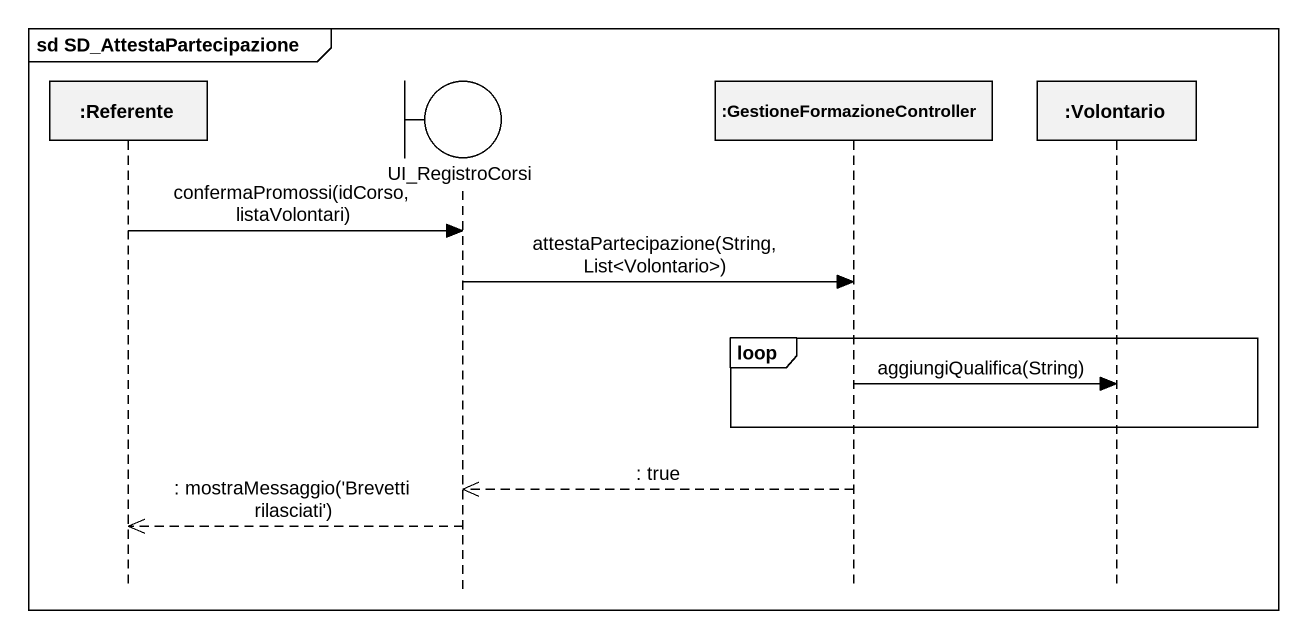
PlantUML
@startuml
mainframe sd SD_AttestaPartecipazione
hide footbox
participant ":Referente" as Referente
boundary UI_RegistroCorsi
participant ":GestioneFormazioneController" as GestioneFormazioneController
participant ":Volontario" as Volontario

Referente -> UI_RegistroCorsi : confermaPromossi(idCorso, listaVolontari)
UI_RegistroCorsi -> GestioneFormazioneController : attestaPartecipazione(String, List<Volontario>)
loop
  GestioneFormazioneController -> Volontario : aggiungiQualifica(String)
end
GestioneFormazioneController -->> UI_RegistroCorsi : : true
UI_RegistroCorsi -->> Referente : : mostraMessaggio('Brevetti rilasciati')
@enduml
